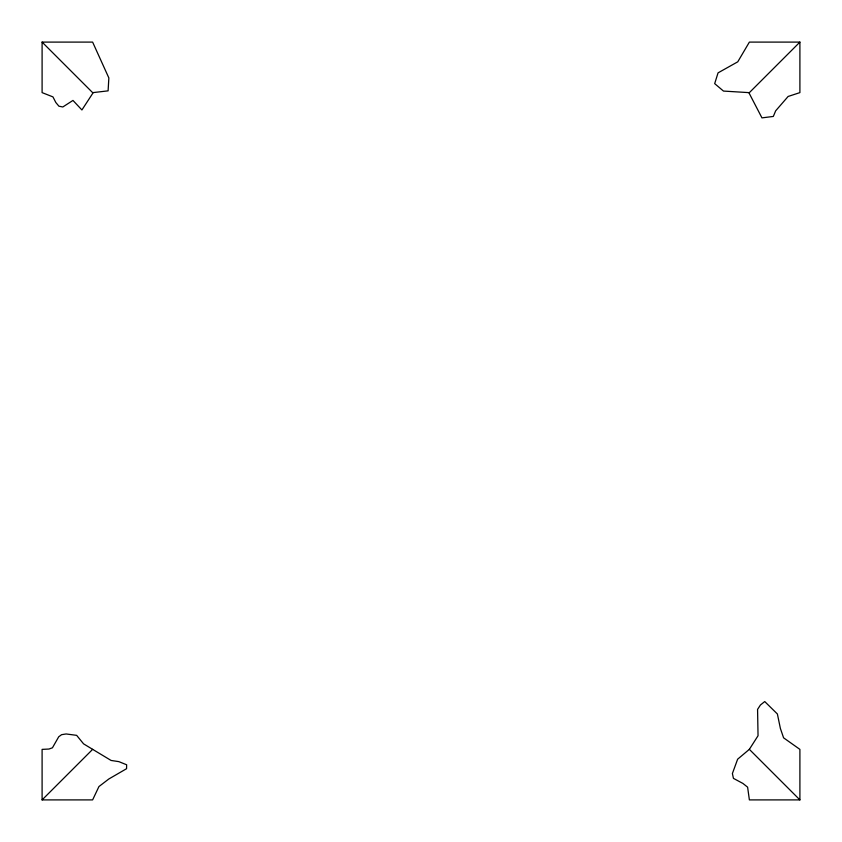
<?xml version="1.0" encoding="UTF-8"?>
<svg xmlns="http://www.w3.org/2000/svg" width="842" height="842" viewBox="0 0 842 842"><rect width="100%" height="100%" fill="white"/><g stroke="black" fill="none" stroke-linecap="round" stroke-linejoin="round"><path stroke-width="1.26" d="M749.348 749.348L758.042 735.74L757.568 709.396L760.431 704.996L764.736 701.554L777.387 713.984L780.387 728.446L783.597 737.834L799.9 749.38L799.9 799.9L749.38 799.9L747.612 787.175L742.918 783.439L733.445 778.376L732.393 773.535L737.634 759.2L749.348 749.348L799.9 799.9M42.1 799.9L92.652 749.348L111.091 760.452L118.88 761.642L126.637 764.778L126.574 768.693L108.829 778.987L98.946 786.554L92.62 799.9L42.1 799.9L42.1 749.38L48.952 749.043L52.436 747.801L58.729 736.771L61.603 734.677L66.129 733.961L76.643 735.35L83.569 743.844L92.652 749.348M799.9 42.1L749.033 92.967L761.957 117.88L773.324 116.438L775.671 110.818L788.123 96.462L799.9 92.62L799.9 42.1L749.38 42.1L737.771 61.813L718.047 72.865L714.679 83.632L723.478 91.073L749.348 92.652M92.652 92.652L108.102 90.852L108.85 77.927L92.62 42.1L42.1 42.1L42.1 92.62L52.951 96.893L55.825 102.503L58.908 106.187L62.813 106.976L72.97 100.43L81.916 109.955L92.978 92.978L42.1 42.1"/></g></svg>
